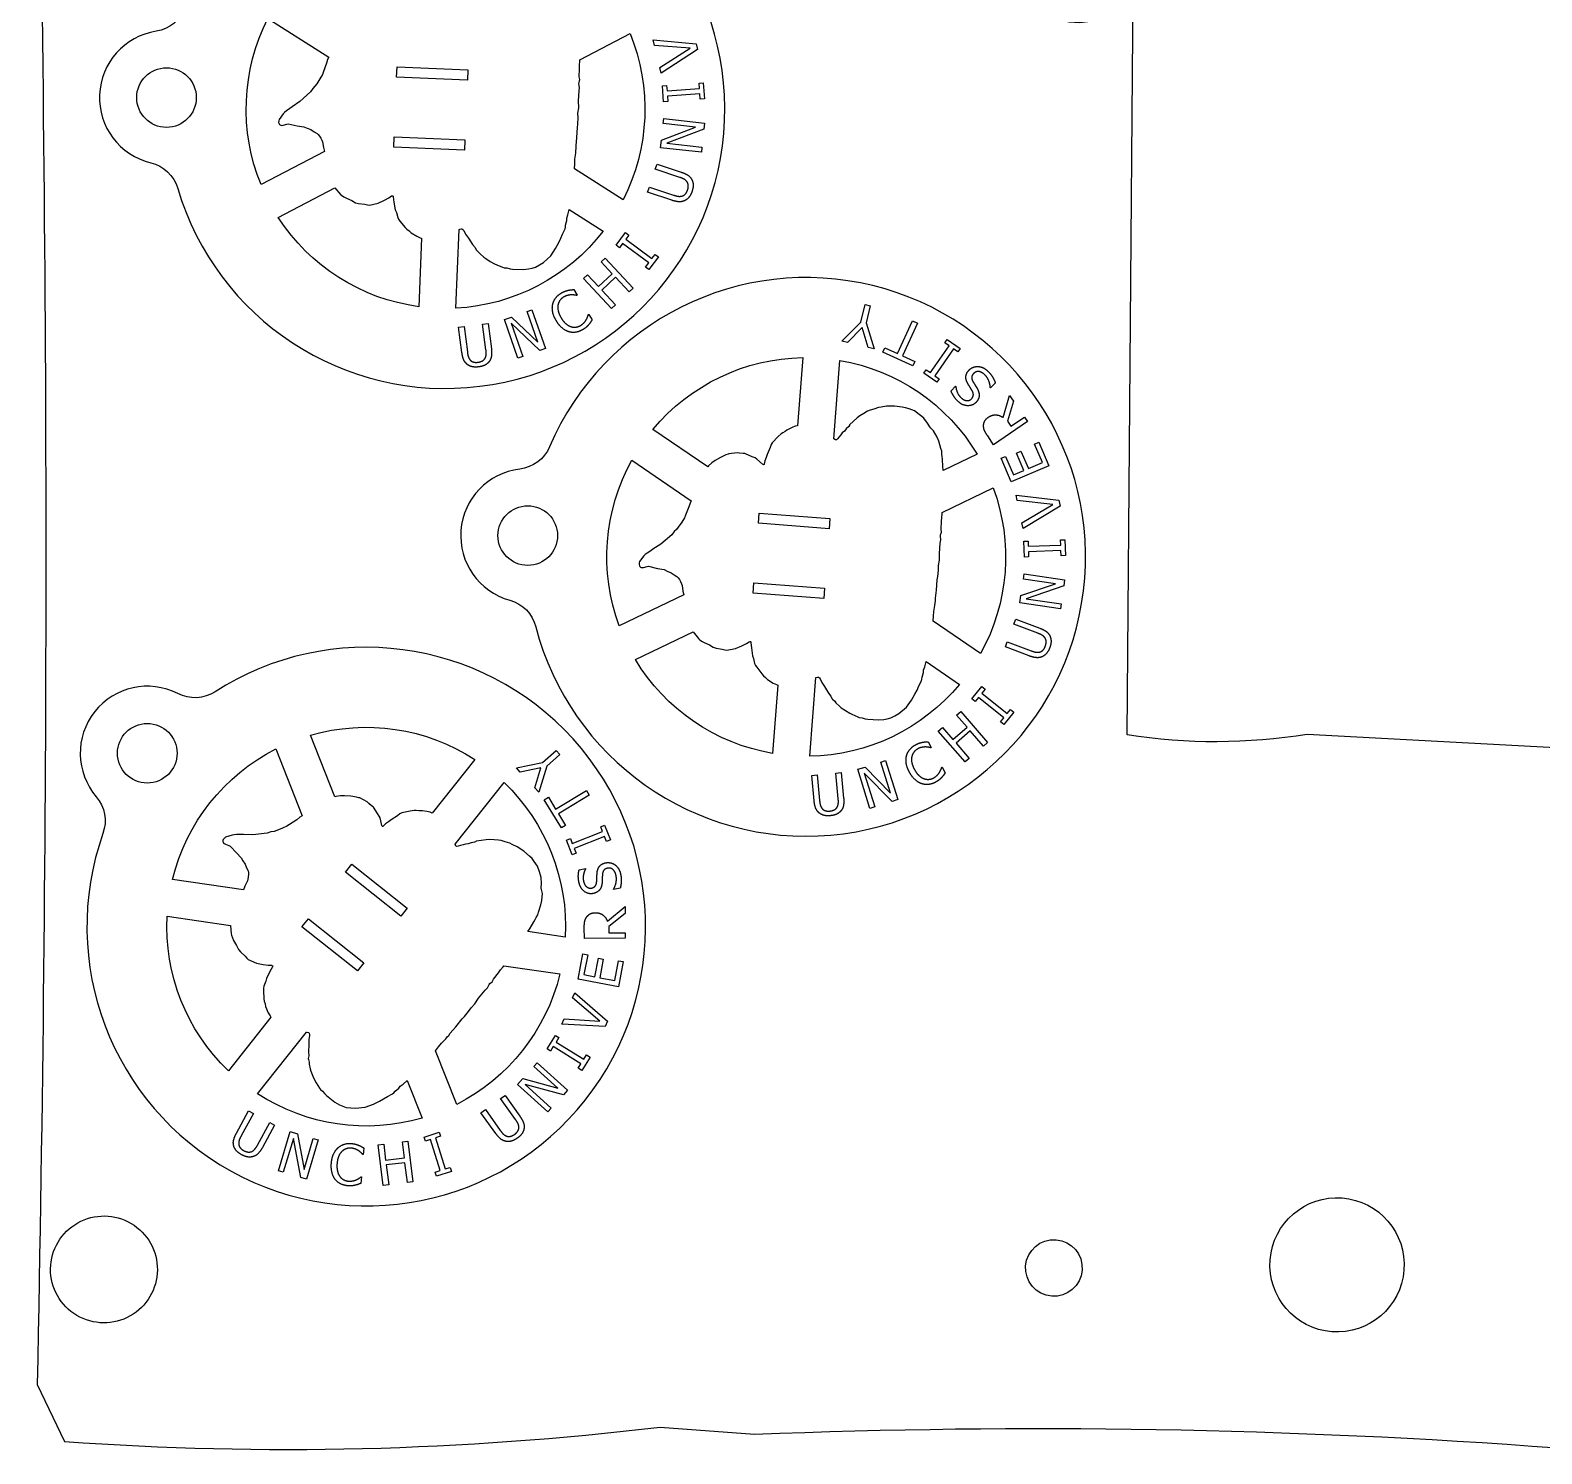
# Model space of a CAD drawing. Header units: millimetres. Extents: x 0 to 161, y 0 to 297.
# Drawn here: x 0 to 81.2, y 0 to 76.4 of the extents above; entities that cross this region are included whole.
import ezdxf

# ---------------------------------------------------------------- set-up
doc = ezdxf.new("R2010")
doc.units = ezdxf.units.MM
doc.layers.add('SCRAP_OUTLINE', color=5, linetype='Continuous')

msp = doc.modelspace()

# ---------------------------------------------------------------- linework, layer by layer
for points in [[(6.765, 76.387, 0.821365), (6.473, 69.33, -0.267689), (7.921, 67.953, 6.023346), (8.322, 77.639, -0.267689)], [(12.396, 68.151, -0.218412), (12.766, 77.072), (16.029, 75.003), (15.97, 74.872), (15.919, 74.67), (15.742, 74.23), (15.69, 74.07), (15.562, 73.842), (15.384, 73.56), (15.294, 73.437), (15.17, 73.316), (15.055, 73.143), (14.475, 72.623), (14.062, 72.335), (13.951, 72.246), (13.763, 72.119), (13.66, 72.031), (13.589, 71.954), (13.369, 71.648), (13.344, 71.579), (13.342, 71.486), (13.364, 71.421), (13.389, 71.384), (13.423, 71.356), (13.465, 71.339), (13.515, 71.334), (13.591, 71.342), (13.782, 71.399), (13.859, 71.411), (14.343, 71.316), (14.701, 71.261), (14.867, 71.179), (15.078, 71.105), (15.246, 70.992), (15.404, 70.906), (15.472, 70.842), (15.541, 70.753), (15.602, 70.656), (15.663, 70.538), (15.696, 70.45), (15.752, 70.14), (15.813, 69.939)], [(32.214, 76.266, -0.218412), (31.844, 67.345), (29.235, 68.999), (29.242, 69.276), (29.257, 69.52), (29.301, 69.843), (29.306, 69.974), (29.327, 70.087), (29.32, 70.229), (29.361, 70.675), (29.384, 71.224), (29.407, 71.406), (29.421, 71.751), (29.417, 71.995), (29.456, 72.279), (29.452, 72.645), (29.475, 73.193), (29.501, 73.375), (29.471, 73.566), (29.475, 73.636), (29.514, 73.792), (29.489, 73.945), (29.507, 74.372), (29.5, 74.576), (29.52, 74.778), (29.515, 74.853)], [(16.368, 67.973), (16.668, 67.631), (16.712, 67.589), (16.842, 67.497), (16.98, 67.424), (17.27, 67.299), (17.475, 67.184), (17.635, 67.145), (17.973, 67.096), (18.112, 67.064), (18.216, 67.058), (18.688, 67.164), (19.019, 67.311), (19.252, 67.442), (19.404, 67.543), (19.446, 67.558), (19.465, 67.557), (19.489, 67.539), (19.5, 67.498), (19.531, 67.217), (19.604, 66.807), (19.664, 66.662), (19.735, 66.394), (19.787, 66.291), (19.857, 66.194), (20.143, 65.843), (20.225, 65.754), (20.35, 65.667), (20.459, 65.559), (20.764, 65.378), (20.943, 65.297), (21.017, 65.275), (20.865, 61.598, -0.218412), (13.323, 66.379)], [(23.038, 65.746), (23.067, 65.762), (23.14, 65.781), (23.186, 65.773), (23.241, 65.738), (23.282, 65.688), (23.377, 65.491), (23.536, 65.283), (23.752, 64.946), (23.888, 64.778), (23.948, 64.657), (23.979, 64.616), (24.101, 64.515), (24.161, 64.432), (24.363, 64.263), (24.469, 64.181), (24.694, 64.031), (24.932, 63.903), (25.056, 63.849), (25.371, 63.716), (25.454, 63.693), (25.604, 63.681), (25.778, 63.635), (25.91, 63.62), (26.483, 63.601), (26.768, 63.629), (26.957, 63.668), (27.145, 63.727), (27.353, 63.843), (27.569, 63.979), (27.96, 64.328), (28.219, 64.725), (28.397, 65.047), (28.499, 65.27), (28.593, 65.498), (28.723, 65.778), (28.742, 65.86), (28.755, 65.98), (28.814, 66.222), (28.819, 66.344), (28.879, 66.524), (28.938, 66.819), (30.773, 65.656, -0.218412), (22.863, 61.516)], [(26.294, 52.88, 0.821365), (25.755, 45.837, -0.267689), (27.155, 44.411, 6.023346), (27.894, 54.077, -0.267689)], [(41.213, 55.197), (41.083, 55.183), (40.919, 55.119), (40.71, 55.008), (40.641, 54.966), (40.542, 54.888), (40.425, 54.831), (40.332, 54.769), (40.171, 54.622), (39.852, 54.294), (39.788, 54.198), (39.735, 54.039), (39.573, 53.664), (39.529, 53.491), (39.46, 53.315), (39.423, 53.141), (39.41, 53.124), (39.39, 53.114), (39.358, 53.116), (39.327, 53.134), (39.032, 53.418), (38.937, 53.476), (38.776, 53.539), (38.421, 53.697), (38.38, 53.706), (38.282, 53.706), (38.098, 53.735), (37.976, 53.744), (37.524, 53.695), (37.48, 53.683), (37.352, 53.635), (37.08, 53.507), (36.782, 53.339), (36.599, 53.207), (36.424, 53.047), (36.384, 52.994), (33.443, 55.006, -0.218412), (41.494, 58.868)], [(49.026, 52.795), (49.02, 53.013), (48.99, 53.413), (48.986, 53.556), (48.966, 53.68), (48.964, 53.843), (48.913, 53.99), (48.807, 54.375), (48.715, 54.596), (48.519, 54.935), (48.365, 55.076), (48.309, 55.14), (48.182, 55.35), (47.986, 55.609), (47.892, 55.695), (47.746, 55.812), (47.486, 55.997), (47.21, 56.106), (47.017, 56.172), (46.83, 56.211), (46.426, 56.259), (45.997, 56.249), (45.708, 56.202), (45.564, 56.19), (45.313, 56.103), (45.111, 56.049), (44.977, 55.986), (44.768, 55.871), (44.563, 55.744), (44.409, 55.635), (44.005, 55.262), (43.995, 55.224), (43.96, 55.164), (43.827, 55.04), (43.726, 54.917), (43.614, 54.817), (43.538, 54.71), (43.443, 54.61), (43.361, 54.5), (43.309, 54.456), (43.265, 54.444), (43.25, 54.446), (43.166, 54.51), (43.488, 58.715, -0.218412), (50.858, 53.674)], [(31.634, 44.452, -0.218412), (32.314, 53.355), (35.503, 51.174), (35.44, 51.044), (35.381, 50.845), (35.189, 50.411), (35.132, 50.253), (34.997, 50.029), (34.808, 49.754), (34.714, 49.634), (34.586, 49.518), (34.465, 49.349), (33.868, 48.849), (33.444, 48.575), (33.331, 48.491), (33.138, 48.37), (33.032, 48.286), (32.958, 48.211), (32.728, 47.913), (32.7, 47.845), (32.696, 47.752), (32.715, 47.686), (32.738, 47.649), (32.771, 47.619), (32.813, 47.601), (32.863, 47.594), (32.939, 47.6), (33.132, 47.65), (33.209, 47.659), (33.69, 47.547), (34.046, 47.48), (34.208, 47.392), (34.417, 47.311), (34.581, 47.193), (34.736, 47.101), (34.802, 47.035), (34.868, 46.943), (34.925, 46.844), (34.982, 46.724), (35.012, 46.635), (35.057, 46.323), (35.111, 46.12)], [(51.723, 51.871, -0.218412), (51.042, 42.968), (48.492, 44.712), (48.508, 44.988), (48.532, 45.232), (48.587, 45.554), (48.597, 45.684), (48.621, 45.796), (48.62, 45.939), (48.676, 46.383), (48.718, 46.93), (48.748, 47.111), (48.774, 47.456), (48.779, 47.7), (48.827, 47.982), (48.836, 48.348), (48.878, 48.895), (48.91, 49.076), (48.887, 49.269), (48.893, 49.338), (48.938, 49.492), (48.918, 49.647), (48.951, 50.072), (48.952, 50.276), (48.979, 50.478), (48.976, 50.553)], [(35.597, 44.135), (35.885, 43.783), (35.927, 43.74), (36.054, 43.644), (36.19, 43.566), (36.474, 43.431), (36.675, 43.308), (36.834, 43.264), (37.17, 43.203), (37.308, 43.167), (37.412, 43.156), (37.887, 43.246), (38.223, 43.382), (38.461, 43.504), (38.616, 43.6), (38.658, 43.614), (38.677, 43.612), (38.701, 43.593), (38.71, 43.552), (38.731, 43.27), (38.79, 42.857), (38.845, 42.71), (38.906, 42.441), (38.955, 42.335), (39.022, 42.236), (39.295, 41.876), (39.374, 41.783), (39.496, 41.692), (39.601, 41.58), (39.899, 41.389), (40.076, 41.302), (40.149, 41.277), (39.868, 37.608, -0.218412), (32.499, 42.649)], [(7.929, 40.82, 0.821365), (3.545, 35.283, -0.267689), (3.908, 33.317, 6.023346), (9.925, 40.918, -0.267689)], [(42.185, 41.677), (42.214, 41.692), (42.288, 41.709), (42.334, 41.699), (42.387, 41.662), (42.427, 41.611), (42.515, 41.41), (42.667, 41.197), (42.87, 40.853), (43.001, 40.68), (43.056, 40.558), (43.086, 40.515), (43.205, 40.41), (43.261, 40.325), (43.457, 40.15), (43.561, 40.063), (43.78, 39.905), (44.014, 39.77), (44.135, 39.711), (44.446, 39.568), (44.528, 39.541), (44.677, 39.524), (44.85, 39.472), (44.981, 39.453), (45.553, 39.414), (45.839, 39.431), (46.03, 39.464), (46.219, 39.516), (46.431, 39.625), (46.652, 39.753), (47.055, 40.088), (47.327, 40.476), (47.517, 40.792), (47.627, 41.011), (47.728, 41.236), (47.868, 41.511), (47.89, 41.593), (47.907, 41.712), (47.974, 41.951), (47.983, 42.073), (48.049, 42.251), (48.119, 42.544), (49.913, 41.317, -0.218412), (41.862, 37.456)], [(21.594, 34.398), (21.479, 34.459), (21.307, 34.497), (21.071, 34.523), (20.991, 34.526), (20.865, 34.517), (20.736, 34.536), (20.624, 34.536), (20.409, 34.504), (19.961, 34.411), (19.854, 34.367), (19.721, 34.265), (19.377, 34.045), (19.244, 33.926), (19.088, 33.819), (18.96, 33.695), (18.94, 33.688), (18.918, 33.691), (18.893, 33.71), (18.876, 33.742), (18.791, 34.143), (18.745, 34.244), (18.647, 34.386), (18.441, 34.716), (18.412, 34.746), (18.33, 34.802), (18.194, 34.928), (18.098, 35.003), (17.696, 35.216), (17.653, 35.23), (17.52, 35.262), (17.223, 35.308), (16.882, 35.336), (16.656, 35.328), (16.422, 35.293), (16.359, 35.272), (15.046, 38.584, -0.218412), (23.879, 37.284)], [(7.644, 30.847, -0.218412), (13.187, 37.847), (14.611, 34.255), (14.486, 34.184), (14.326, 34.051), (13.924, 33.799), (13.788, 33.7), (13.55, 33.59), (13.24, 33.467), (13.095, 33.42), (12.924, 33.396), (12.729, 33.323), (11.955, 33.243), (11.451, 33.253), (11.309, 33.246), (11.082, 33.254), (10.947, 33.243), (10.844, 33.222), (10.487, 33.104), (10.426, 33.064), (10.37, 32.989), (10.349, 32.924), (10.347, 32.879), (10.358, 32.837), (10.383, 32.797), (10.42, 32.764), (10.487, 32.727), (10.674, 32.66), (10.744, 32.624), (11.08, 32.263), (11.337, 32.008), (11.423, 31.845), (11.55, 31.66), (11.619, 31.471), (11.697, 31.308), (11.715, 31.216), (11.718, 31.103), (11.711, 30.989), (11.69, 30.858), (11.665, 30.768), (11.528, 30.484), (11.46, 30.286)], [(26.728, 28.038), (26.845, 28.221), (27.044, 28.57), (27.121, 28.691), (27.173, 28.805), (27.263, 28.941), (27.303, 29.091), (27.43, 29.47), (27.478, 29.705), (27.505, 30.095), (27.456, 30.299), (27.445, 30.383), (27.457, 30.628), (27.439, 30.952), (27.41, 31.076), (27.354, 31.255), (27.242, 31.554), (27.074, 31.798), (26.951, 31.96), (26.818, 32.098), (26.509, 32.363), (26.149, 32.596), (25.883, 32.718), (25.757, 32.788), (25.5, 32.857), (25.302, 32.925), (25.156, 32.948), (24.918, 32.969), (24.677, 32.979), (24.489, 32.974), (23.945, 32.891), (23.915, 32.865), (23.853, 32.835), (23.673, 32.806), (23.52, 32.761), (23.372, 32.741), (23.249, 32.694), (23.115, 32.664), (22.985, 32.62), (22.917, 32.612), (22.875, 32.627), (22.863, 32.637), (22.829, 32.736), (25.447, 36.043, -0.218412), (28.738, 27.743)], [(10.753, 28.368), (10.794, 27.915), (10.805, 27.856), (10.856, 27.705), (10.926, 27.565), (11.086, 27.294), (11.184, 27.079), (11.291, 26.954), (11.536, 26.715), (11.629, 26.608), (11.71, 26.542), (12.154, 26.35), (12.509, 26.275), (12.774, 26.243), (12.956, 26.237), (12.999, 26.224), (13.014, 26.212), (13.023, 26.183), (13.007, 26.143), (12.867, 25.898), (12.685, 25.523), (12.649, 25.371), (12.549, 25.113), (12.53, 24.998), (12.53, 24.878), (12.555, 24.427), (12.569, 24.306), (12.619, 24.163), (12.643, 24.011), (12.784, 23.685), (12.881, 23.514), (12.928, 23.453), (10.644, 20.568, -0.218412), (7.353, 28.868)], [(28.447, 25.764, -0.218412), (22.904, 18.764), (21.766, 21.635), (21.934, 21.855), (22.09, 22.044), (22.315, 22.28), (22.396, 22.383), (22.479, 22.462), (22.557, 22.581), (22.852, 22.918), (23.193, 23.348), (23.319, 23.481), (23.534, 23.752), (23.674, 23.952), (23.872, 24.159), (24.084, 24.457), (24.425, 24.888), (24.553, 25.02), (24.641, 25.192), (24.685, 25.246), (24.808, 25.349), (24.878, 25.488), (25.143, 25.823), (25.258, 25.991), (25.393, 26.143), (25.433, 26.207)], [(14.84, 22.646), (14.872, 22.643), (14.943, 22.614), (14.975, 22.581), (14.999, 22.521), (15.003, 22.456), (14.965, 22.24), (14.971, 21.979), (14.947, 21.58), (14.959, 21.363), (14.936, 21.231), (14.937, 21.179), (14.977, 21.025), (14.976, 20.923), (15.04, 20.668), (15.078, 20.539), (15.172, 20.285), (15.289, 20.042), (15.357, 19.925), (15.535, 19.633), (15.587, 19.565), (15.702, 19.468), (15.816, 19.328), (15.914, 19.238), (16.366, 18.886), (16.613, 18.741), (16.789, 18.661), (16.975, 18.599), (17.212, 18.571), (17.467, 18.553), (17.989, 18.606), (18.431, 18.775), (18.765, 18.931), (18.979, 19.051), (19.188, 19.181), (19.458, 19.33), (19.522, 19.386), (19.603, 19.475), (19.792, 19.636), (19.868, 19.732), (20.023, 19.843), (20.244, 20.047), (21.045, 18.027, -0.218412), (12.212, 19.327)]]:
    msp.add_lwpolyline(points, format="xyb", close=True)
for points in [[(33.52, 75.632), (33.448, 75.921), (35.766, 75.719), (35.842, 75.413), (33.891, 74.145), (33.815, 74.449), (35.441, 75.484)], [(19.703, 74.473), (23.501, 74.316), (23.478, 73.767), (19.68, 73.925)], [(35.927, 73.597), (36.151, 73.613), (36.211, 72.763), (35.987, 72.747), (35.967, 73.026), (34.221, 72.903), (34.24, 72.623), (34.016, 72.608), (33.956, 73.458), (34.18, 73.474), (34.2, 73.194), (35.946, 73.318)], [(34.031, 71.701), (36.217, 71.458), (36.181, 71.132), (34.189, 70.374), (36.074, 70.165), (36.044, 69.893), (33.857, 70.136), (33.903, 70.549), (35.732, 71.238), (34.001, 71.429)], [(19.547, 70.715), (23.345, 70.558), (23.323, 70.01), (19.525, 70.167)], [(33.556, 64.405), (33.737, 64.272), (33.229, 63.587), (33.049, 63.72), (33.215, 63.945), (31.809, 64.987), (31.642, 64.762), (31.461, 64.896), (31.969, 65.581), (32.149, 65.447), (31.983, 65.222), (33.389, 64.18)], [(30.884, 64.198), (32.387, 62.591), (32.173, 62.391), (31.438, 63.178), (30.698, 62.487), (31.433, 61.7), (31.219, 61.5), (29.717, 63.108), (29.931, 63.307), (30.52, 62.677), (31.26, 63.368), (30.671, 63.999)], [(43.896, 59.674), (43.594, 59.747), (44.607, 60.763), (44.836, 61.709), (45.12, 61.64), (44.898, 60.724), (45.323, 59.327), (45.008, 59.403), (44.684, 60.478)], [(26.948, 61.429), (27.681, 59.355), (27.371, 59.246), (25.822, 60.71), (26.454, 58.921), (26.196, 58.83), (25.464, 60.905), (25.855, 61.043), (27.271, 59.696), (26.691, 61.338)], [(47.392, 60.845), (47.657, 60.722), (46.842, 58.962), (47.512, 58.652), (47.403, 58.416), (45.798, 59.159), (45.907, 59.395), (46.577, 59.085)], [(49.119, 59.656), (49.247, 59.84), (49.947, 59.355), (49.819, 59.171), (49.589, 59.33), (48.593, 57.89), (48.823, 57.731), (48.695, 57.546), (47.994, 58.032), (48.122, 58.216), (48.352, 58.057), (49.349, 59.496)], [(54.171, 54.324), (54.713, 53.058), (52.69, 52.193), (52.149, 53.458), (52.388, 53.561), (52.815, 52.564), (53.369, 52.801), (52.971, 53.731), (53.21, 53.833), (53.608, 52.904), (54.359, 53.225), (53.932, 54.221)], [(53.006, 51.192), (52.944, 51.483), (55.253, 51.2), (55.319, 50.892), (53.325, 49.692), (53.26, 49.999), (54.92, 50.976)], [(39.157, 50.515), (42.947, 50.226), (42.905, 49.678), (39.115, 49.968)], [(55.34, 49.074), (55.564, 49.082), (55.595, 48.23), (55.37, 48.222), (55.36, 48.502), (53.611, 48.439), (53.621, 48.16), (53.396, 48.152), (53.366, 49.003), (53.59, 49.011), (53.6, 48.732), (55.35, 48.794)], [(53.379, 47.245), (55.556, 46.926), (55.508, 46.602), (53.49, 45.913), (55.367, 45.638), (55.328, 45.368), (53.151, 45.687), (53.211, 46.098), (55.063, 46.723), (53.339, 46.975)], [(38.87, 46.766), (42.66, 46.476), (42.618, 45.929), (38.828, 46.218)], [(52.65, 39.97), (52.826, 39.831), (52.295, 39.164), (52.119, 39.304), (52.294, 39.523), (50.924, 40.613), (50.749, 40.394), (50.574, 40.534), (51.105, 41.201), (51.28, 41.061), (51.106, 40.842), (52.476, 39.751)], [(49.973, 39.857), (51.418, 38.198), (51.197, 38.006), (50.49, 38.818), (49.727, 38.153), (50.434, 37.341), (50.213, 37.149), (48.768, 38.808), (48.989, 39), (49.556, 38.349), (50.319, 39.014), (49.752, 39.665)], [(26.322, 36.609), (26.113, 36.839), (27.52, 37.115), (28.24, 37.771), (28.436, 37.555), (27.739, 36.92), (27.311, 35.523), (27.093, 35.763), (27.425, 36.836)], [(45.942, 37.227), (46.602, 35.128), (46.289, 35.03), (44.791, 36.547), (45.36, 34.738), (45.1, 34.656), (44.44, 36.755), (44.836, 36.879), (46.204, 35.483), (45.682, 37.145)], [(29.875, 35.625), (30.026, 35.375), (28.366, 34.372), (28.748, 33.74), (28.525, 33.605), (27.61, 35.119), (27.833, 35.254), (28.215, 34.622)], [(30.642, 33.674), (30.851, 33.755), (31.16, 32.961), (30.951, 32.88), (30.849, 33.14), (29.218, 32.504), (29.32, 32.244), (29.111, 32.162), (28.801, 32.956), (29.01, 33.038), (29.112, 32.777), (30.743, 33.413)], [(17.271, 31.667), (20.252, 29.307), (19.911, 28.877), (16.931, 31.237)], [(14.937, 28.718), (17.917, 26.359), (17.576, 25.928), (14.596, 28.288)], [(31.849, 26.428), (31.59, 25.076), (29.429, 25.49), (29.688, 26.842), (29.944, 26.793), (29.74, 25.728), (30.332, 25.615), (30.522, 26.608), (30.778, 26.559), (30.587, 25.566), (31.389, 25.412), (31.593, 26.477)], [(29.131, 24.484), (29.242, 24.76), (30.999, 23.234), (30.881, 22.941), (28.557, 23.062), (28.675, 23.353), (30.597, 23.234)], [(29.882, 21.422), (30.072, 21.303), (29.621, 20.58), (29.431, 20.699), (29.579, 20.937), (28.093, 21.863), (27.945, 21.626), (27.755, 21.745), (28.206, 22.468), (28.396, 22.349), (28.248, 22.111), (29.734, 21.185)], [(27.233, 21.002), (28.86, 19.521), (28.639, 19.278), (26.581, 19.836), (27.983, 18.559), (27.8, 18.357), (26.173, 19.838), (26.453, 20.146), (28.337, 19.628), (27.049, 20.801)], [(15.466, 16.856), (14.839, 14.747), (14.525, 14.84), (14.132, 16.936), (13.592, 15.117), (13.33, 15.195), (13.957, 17.304), (14.355, 17.186), (14.708, 15.264), (15.204, 16.933)], [(22.561, 15.379), (22.629, 15.165), (21.816, 14.909), (21.748, 15.123), (22.015, 15.207), (21.49, 16.877), (21.223, 16.793), (21.155, 17.008), (21.968, 17.264), (22.035, 17.049), (21.768, 16.965), (22.294, 15.295)], [(20.278, 16.782), (20.549, 14.599), (20.258, 14.563), (20.126, 15.632), (19.121, 15.507), (19.254, 14.439), (18.963, 14.403), (18.693, 16.586), (18.983, 16.622), (19.089, 15.766), (20.094, 15.89), (19.988, 16.746)]]:
    msp.add_lwpolyline(points, close=True)
for points in [[(34.882, 68.544), (33.573, 68.98), (33.665, 69.258), (34.968, 68.823)], [(34.464, 67.313), (33.161, 67.748), (33.254, 68.025), (34.556, 67.591)], [(29.187, 62.516), (29.37, 62.214), (29.351, 62.202)], [(29.975, 61.176), (29.994, 61.187), (30.175, 60.888)], [(23.186, 59.131), (23.01, 60.492), (23.3, 60.53), (23.476, 59.168)], [(24.476, 59.29), (24.299, 60.658), (24.589, 60.696), (24.765, 59.334)], [(49.453, 57.083), (49.697, 57.332), (49.712, 57.317)], [(52.249, 55.649), (52.597, 56.836), (52.812, 56.523), (52.482, 55.455), (52.672, 55.178), (53.394, 55.673), (53.559, 55.431), (51.744, 54.188), (51.424, 54.656)], [(51.835, 57.501), (51.578, 57.238), (51.563, 57.253)], [(54.119, 44.06), (52.826, 44.542), (52.928, 44.816), (54.215, 44.337)], [(53.659, 42.845), (52.372, 43.324), (52.474, 43.598), (53.761, 43.119)], [(48.218, 38.235), (48.39, 37.927), (48.37, 37.915)], [(43.396, 35.175), (43.268, 36.549), (43.559, 36.576), (43.687, 35.209)], [(48.959, 36.868), (48.977, 36.878), (49.148, 36.573)], [(42.102, 35.061), (41.974, 36.428), (42.265, 36.455), (42.393, 35.088)], [(29.479, 31.354), (29.822, 31.424), (29.826, 31.403)], [(31.688, 30.368), (31.328, 30.294), (31.324, 30.315)], [(30.997, 28.602), (31.948, 29.391), (31.951, 29.012), (31.081, 28.31), (31.083, 27.975), (31.958, 27.981), (31.96, 27.689), (29.761, 27.673), (29.756, 28.24)], [(26.066, 17.948), (25.264, 19.071), (25.502, 19.241), (26.3, 18.124)], [(11.071, 17.208), (11.73, 18.412), (11.986, 18.272), (11.328, 17.068)], [(25.005, 17.198), (24.206, 18.315), (24.444, 18.485), (25.243, 17.368)], [(12.208, 16.578), (12.87, 17.789), (13.127, 17.649), (12.468, 16.444)], [(17.916, 16.419), (17.887, 16.067), (17.864, 16.069)], [(17.766, 14.871), (17.787, 14.869), (17.758, 14.521)]]:
    msp.add_lwpolyline(points)
for centre in [(7.318, 72.829), (26.722, 49.305), (6.286, 37.617)]:
    msp.add_circle(centre, 1.6)
for points in [[(35.266, 68.316), (35.204, 68.395), (35.022, 68.497), (34.882, 68.544)], [(34.968, 68.823), (35.186, 68.751), (35.468, 68.559), (35.537, 68.412)], [(35.307, 67.87), (35.351, 68), (35.332, 68.232), (35.266, 68.316)], [(35.537, 68.412), (35.602, 68.279), (35.608, 67.984), (35.544, 67.791)], [(34.556, 67.591), (34.702, 67.542), (34.91, 67.514), (35.007, 67.54)], [(35.007, 67.54), (35.11, 67.567), (35.261, 67.731), (35.307, 67.87)], [(35.544, 67.791), (35.483, 67.607), (35.295, 67.365), (35.166, 67.301)], [(35.166, 67.301), (35.021, 67.227), (34.687, 67.239), (34.464, 67.313)], [(28.871, 62.474), (28.944, 62.491), (29.105, 62.512), (29.187, 62.516)], [(28.056, 61.692), (28.092, 61.887), (28.32, 62.207), (28.51, 62.322)], [(28.638, 62.108), (28.518, 62.035), (28.363, 61.806), (28.34, 61.662)], [(28.51, 62.322), (28.605, 62.38), (28.788, 62.453), (28.871, 62.474)], [(29.044, 62.231), (28.948, 62.227), (28.748, 62.175), (28.638, 62.108)], [(29.351, 62.202), (29.299, 62.212), (29.143, 62.235), (29.044, 62.231)], [(28.256, 60.834), (28.113, 61.07), (28.021, 61.494), (28.056, 61.692)], [(28.34, 61.662), (28.319, 61.518), (28.407, 61.173), (28.517, 60.992)], [(28.517, 60.992), (28.634, 60.798), (28.896, 60.576), (29.035, 60.529)], [(29.559, 60.59), (29.667, 60.655), (29.82, 60.821), (29.867, 60.904)], [(29.867, 60.904), (29.912, 60.985), (29.964, 61.129), (29.975, 61.176)], [(30.175, 60.888), (30.13, 60.821), (30.052, 60.701), (29.99, 60.63)], [(28.932, 60.251), (28.746, 60.305), (28.4, 60.596), (28.256, 60.834)], [(29.687, 60.371), (29.505, 60.26), (29.12, 60.196), (28.932, 60.251)], [(29.035, 60.529), (29.171, 60.484), (29.44, 60.518), (29.559, 60.59)], [(29.99, 60.63), (29.924, 60.552), (29.8, 60.44), (29.687, 60.371)], [(24.438, 58.844), (24.482, 58.935), (24.494, 59.143), (24.476, 59.29)], [(24.765, 59.334), (24.794, 59.106), (24.744, 58.769), (24.642, 58.642)], [(23.48, 58.493), (23.35, 58.591), (23.216, 58.898), (23.186, 59.131)], [(23.476, 59.168), (23.495, 59.016), (23.561, 58.816), (23.626, 58.74)], [(24.086, 58.366), (23.893, 58.341), (23.594, 58.405), (23.48, 58.493)], [(23.626, 58.74), (23.696, 58.659), (23.909, 58.595), (24.054, 58.614)], [(24.054, 58.614), (24.19, 58.631), (24.391, 58.749), (24.438, 58.844)], [(24.642, 58.642), (24.55, 58.526), (24.287, 58.392), (24.086, 58.366)], [(50.343, 57.491), (50.23, 57.699), (50.276, 58.046), (50.419, 58.192)], [(50.419, 58.192), (50.51, 58.285), (50.76, 58.39), (50.888, 58.387)], [(50.669, 58.012), (50.577, 57.918), (50.555, 57.71), (50.627, 57.582)], [(51.276, 57.932), (51.103, 58.102), (50.785, 58.131), (50.669, 58.012)], [(50.888, 58.387), (51.031, 58.382), (51.294, 58.269), (51.438, 58.128)], [(51.563, 57.253), (51.554, 57.451), (51.398, 57.814), (51.276, 57.932)], [(51.438, 58.128), (51.609, 57.961), (51.779, 57.655), (51.835, 57.501)], [(49.821, 56.523), (49.688, 56.653), (49.505, 56.934), (49.453, 57.083)], [(49.712, 57.317), (49.72, 57.175), (49.855, 56.844), (49.984, 56.718)], [(50.585, 57.092), (50.536, 57.175), (50.388, 57.409), (50.343, 57.491)], [(50.55, 56.647), (50.648, 56.746), (50.658, 56.968), (50.585, 57.092)], [(50.627, 57.582), (50.68, 57.491), (50.774, 57.344), (50.842, 57.233)], [(50.966, 56.839), (50.963, 56.74), (50.879, 56.547), (50.79, 56.455)], [(50.842, 57.233), (50.902, 57.131), (50.967, 56.94), (50.966, 56.839)], [(50.79, 56.455), (50.603, 56.264), (50.051, 56.297), (49.821, 56.523)], [(49.984, 56.718), (50.129, 56.576), (50.442, 56.536), (50.55, 56.647)], [(51.203, 55.183), (51.199, 55.321), (51.316, 55.564), (51.459, 55.661)], [(51.459, 55.661), (51.658, 55.797), (52.066, 55.779), (52.249, 55.649)], [(51.424, 54.656), (51.317, 54.812), (51.207, 55.045), (51.203, 55.183)], [(54.496, 43.819), (54.436, 43.9), (54.258, 44.008), (54.119, 44.06)], [(54.215, 44.337), (54.43, 44.256), (54.705, 44.055), (54.769, 43.905)], [(54.769, 43.905), (54.829, 43.771), (54.826, 43.475), (54.755, 43.285)], [(53.761, 43.119), (53.904, 43.065), (54.112, 43.03), (54.21, 43.052)], [(54.21, 43.052), (54.314, 43.076), (54.47, 43.235), (54.521, 43.372)], [(54.755, 43.285), (54.687, 43.103), (54.491, 42.867), (54.36, 42.808)], [(54.521, 43.372), (54.569, 43.501), (54.559, 43.733), (54.496, 43.819)], [(54.36, 42.808), (54.213, 42.739), (53.879, 42.763), (53.659, 42.845)], [(47.535, 38.065), (47.631, 38.119), (47.816, 38.186), (47.9, 38.204)], [(47.9, 38.204), (47.974, 38.219), (48.135, 38.233), (48.218, 38.235)], [(47.229, 36.586), (47.094, 36.827), (47.016, 37.254), (47.059, 37.451)], [(47.059, 37.451), (47.102, 37.645), (47.34, 37.956), (47.535, 38.065)], [(47.341, 37.411), (47.315, 37.268), (47.391, 36.92), (47.495, 36.735)], [(47.655, 37.846), (47.532, 37.777), (47.369, 37.553), (47.341, 37.411)], [(48.064, 37.955), (47.969, 37.954), (47.767, 37.909), (47.655, 37.846)], [(48.37, 37.915), (48.319, 37.927), (48.164, 37.955), (48.064, 37.955)], [(47.884, 35.98), (47.699, 36.04), (47.364, 36.343), (47.229, 36.586)], [(47.495, 36.735), (47.605, 36.537), (47.859, 36.306), (47.997, 36.254)], [(48.522, 36.297), (48.633, 36.358), (48.791, 36.518), (48.841, 36.6)], [(48.841, 36.6), (48.888, 36.679), (48.946, 36.822), (48.959, 36.868)], [(49.148, 36.573), (49.101, 36.508), (49.019, 36.391), (48.954, 36.322)], [(48.643, 36.074), (48.456, 35.97), (48.07, 35.919), (47.884, 35.98)], [(47.997, 36.254), (48.131, 36.204), (48.401, 36.229), (48.522, 36.297)], [(48.954, 36.322), (48.885, 36.247), (48.758, 36.138), (48.643, 36.074)], [(42.374, 34.413), (42.248, 34.516), (42.124, 34.827), (42.102, 35.061)], [(42.393, 35.088), (42.407, 34.936), (42.465, 34.733), (42.528, 34.655)], [(43.343, 34.731), (43.39, 34.82), (43.41, 35.028), (43.396, 35.175)], [(43.687, 35.209), (43.708, 34.98), (43.647, 34.645), (43.54, 34.522)], [(42.975, 34.265), (42.781, 34.247), (42.484, 34.322), (42.374, 34.413)], [(42.528, 34.655), (42.595, 34.572), (42.806, 34.5), (42.951, 34.514)], [(42.951, 34.514), (43.088, 34.527), (43.293, 34.637), (43.343, 34.731)], [(43.54, 34.522), (43.445, 34.409), (43.177, 34.284), (42.975, 34.265)], [(30.446, 31.194), (30.469, 31.43), (30.7, 31.692), (30.901, 31.734)], [(30.901, 31.734), (31.029, 31.76), (31.294, 31.707), (31.399, 31.632)], [(29.472, 30.684), (29.434, 30.866), (29.44, 31.202), (29.479, 31.354)], [(29.826, 31.403), (29.753, 31.281), (29.679, 30.931), (29.716, 30.754)], [(30.423, 30.729), (30.429, 30.825), (30.438, 31.101), (30.446, 31.194)], [(30.733, 31.111), (30.725, 31.006), (30.721, 30.832), (30.715, 30.701)], [(31.008, 31.444), (30.879, 31.418), (30.744, 31.257), (30.733, 31.111)], [(31.466, 31.038), (31.418, 31.276), (31.17, 31.478), (31.008, 31.444)], [(31.324, 30.315), (31.428, 30.484), (31.501, 30.872), (31.466, 31.038)], [(31.399, 31.632), (31.514, 31.549), (31.67, 31.307), (31.71, 31.11)], [(31.71, 31.11), (31.758, 30.876), (31.728, 30.528), (31.688, 30.368)], [(30.237, 30.086), (29.975, 30.032), (29.537, 30.368), (29.472, 30.684)], [(29.716, 30.754), (29.757, 30.555), (29.994, 30.348), (30.146, 30.379)], [(30.146, 30.379), (30.282, 30.407), (30.415, 30.585), (30.423, 30.729)], [(30.598, 30.306), (30.54, 30.225), (30.363, 30.112), (30.237, 30.086)], [(30.715, 30.701), (30.708, 30.584), (30.655, 30.389), (30.598, 30.306)], [(29.756, 28.24), (29.755, 28.429), (29.794, 28.684), (29.868, 28.801)], [(29.868, 28.801), (29.942, 28.917), (30.175, 29.052), (30.348, 29.054)], [(30.348, 29.054), (30.589, 29.055), (30.917, 28.812), (30.997, 28.602)], [(26.243, 17.538), (26.24, 17.638), (26.152, 17.828), (26.066, 17.948)], [(26.3, 18.124), (26.434, 17.937), (26.549, 17.616), (26.519, 17.456)], [(10.934, 16.519), (10.887, 16.674), (10.958, 17.001), (11.071, 17.208)], [(11.328, 17.068), (11.254, 16.933), (11.189, 16.733), (11.198, 16.633)], [(25.566, 16.775), (25.405, 16.801), (25.141, 17.007), (25.005, 17.198)], [(25.243, 17.368), (25.332, 17.244), (25.484, 17.098), (25.578, 17.062)], [(25.578, 17.062), (25.677, 17.024), (25.895, 17.068), (26.014, 17.153)], [(26.014, 17.153), (26.126, 17.233), (26.247, 17.431), (26.243, 17.538)], [(26.519, 17.456), (26.493, 17.311), (26.325, 17.068), (26.16, 16.95)], [(11.35, 16.06), (11.179, 16.153), (10.975, 16.381), (10.934, 16.519)], [(11.198, 16.633), (11.206, 16.526), (11.341, 16.349), (11.469, 16.279)], [(11.469, 16.279), (11.59, 16.213), (11.821, 16.19), (11.916, 16.24)], [(11.916, 16.24), (12.004, 16.287), (12.137, 16.448), (12.208, 16.578)], [(12.468, 16.444), (12.358, 16.242), (12.119, 15.999), (11.962, 15.957)], [(16.174, 15.605), (16.197, 15.88), (16.371, 16.277), (16.517, 16.417)], [(16.517, 16.417), (16.661, 16.554), (17.033, 16.678), (17.255, 16.66)], [(17.232, 16.411), (17.092, 16.423), (16.832, 16.328), (16.729, 16.226)], [(17.632, 16.272), (17.553, 16.326), (17.36, 16.401), (17.232, 16.411)], [(17.255, 16.66), (17.365, 16.651), (17.556, 16.603), (17.636, 16.571)], [(17.864, 16.069), (17.828, 16.108), (17.715, 16.217), (17.632, 16.272)], [(17.636, 16.571), (17.705, 16.542), (17.847, 16.464), (17.916, 16.419)], [(26.16, 16.95), (26.001, 16.837), (25.707, 16.752), (25.566, 16.775)], [(11.962, 15.957), (11.82, 15.917), (11.528, 15.962), (11.35, 16.06)], [(16.379, 14.736), (16.259, 14.889), (16.151, 15.328), (16.174, 15.605)], [(16.478, 15.58), (16.459, 15.354), (16.54, 15.02), (16.625, 14.9)], [(16.729, 16.226), (16.627, 16.122), (16.495, 15.791), (16.478, 15.58)], [(17.06, 14.39), (16.847, 14.408), (16.498, 14.581), (16.379, 14.736)], [(16.625, 14.9), (16.709, 14.784), (16.946, 14.653), (17.085, 14.642)], [(17.085, 14.642), (17.211, 14.631), (17.431, 14.675), (17.519, 14.715)], [(17.519, 14.715), (17.602, 14.754), (17.729, 14.84), (17.766, 14.871)], [(17.457, 14.421), (17.358, 14.397), (17.192, 14.379), (17.06, 14.39)], [(17.758, 14.521), (17.683, 14.494), (17.549, 14.442), (17.457, 14.421)]]:
    msp.add_open_spline(points, degree=2)
at = {"layer": 'SCRAP_OUTLINE', "color": 5}
for points in [[(0, 177.81), (0.4, 120.914, -0.827599), (6.378, 119.296, -0.733231), (0.522, 117.93), (1.233, 107.581), (0.374, 92.596, -0.010333), (0.374, 3.717), (1.837, 0.661, 0.047957), (33.828, 1.437), (38.904, 1.047, -0.02876), (82.018, 0.319), (115.535, 0.402, 0.074897), (128.403, 0.569, -0.561988), (122.755, 26.769, -0.561988), (148.621, 19.753, -0.397303), (152.541, 15.078, -0.256385), (159.008, 14.587), (159.275, 88.277), (160.316, 91.913), (158.459, 95.428, 0.138063), (158.739, 105.612, 0.073531), (159.827, 128.461), (160.758, 153.895)], [(148.51, 153.576, 0.802655), (146.634, 150.606), (141.147, 150.094), (143.238, 149.802, -0.312714), (150.265, 147.585), (149.086, 117.364), (148.843, 90.466), (150.086, 87.098, -0.124501), (149.737, 80.394, 0.048515), (149.488, 61.726), (148.332, 37.069), (133.504, 37.51), (82.582, 37.878), (68.586, 38.632, -0.079516), (58.918, 38.607), (59.237, 78.515, -0.789692), (52.836, 80.567, -0.737179), (59.273, 82.034), (59.814, 148.379), (76.301, 149.124), (115.501, 148.714), (136.957, 150.746), (130.43, 152.228, 0.475092)]]:
    msp.add_lwpolyline(points, format="xyb", dxfattribs=at)
for points in [[(66.593, 10.417, -1), (73.779, 9.868, -1)], [(1.1, 10.119, -1), (6.82, 9.681, -1)], [(53.462, 10.094, -1), (56.495, 9.862, -1)]]:
    msp.add_lwpolyline(points, format="xyb", close=True, dxfattribs=at)

doc.saveas('drawing.dxf')
